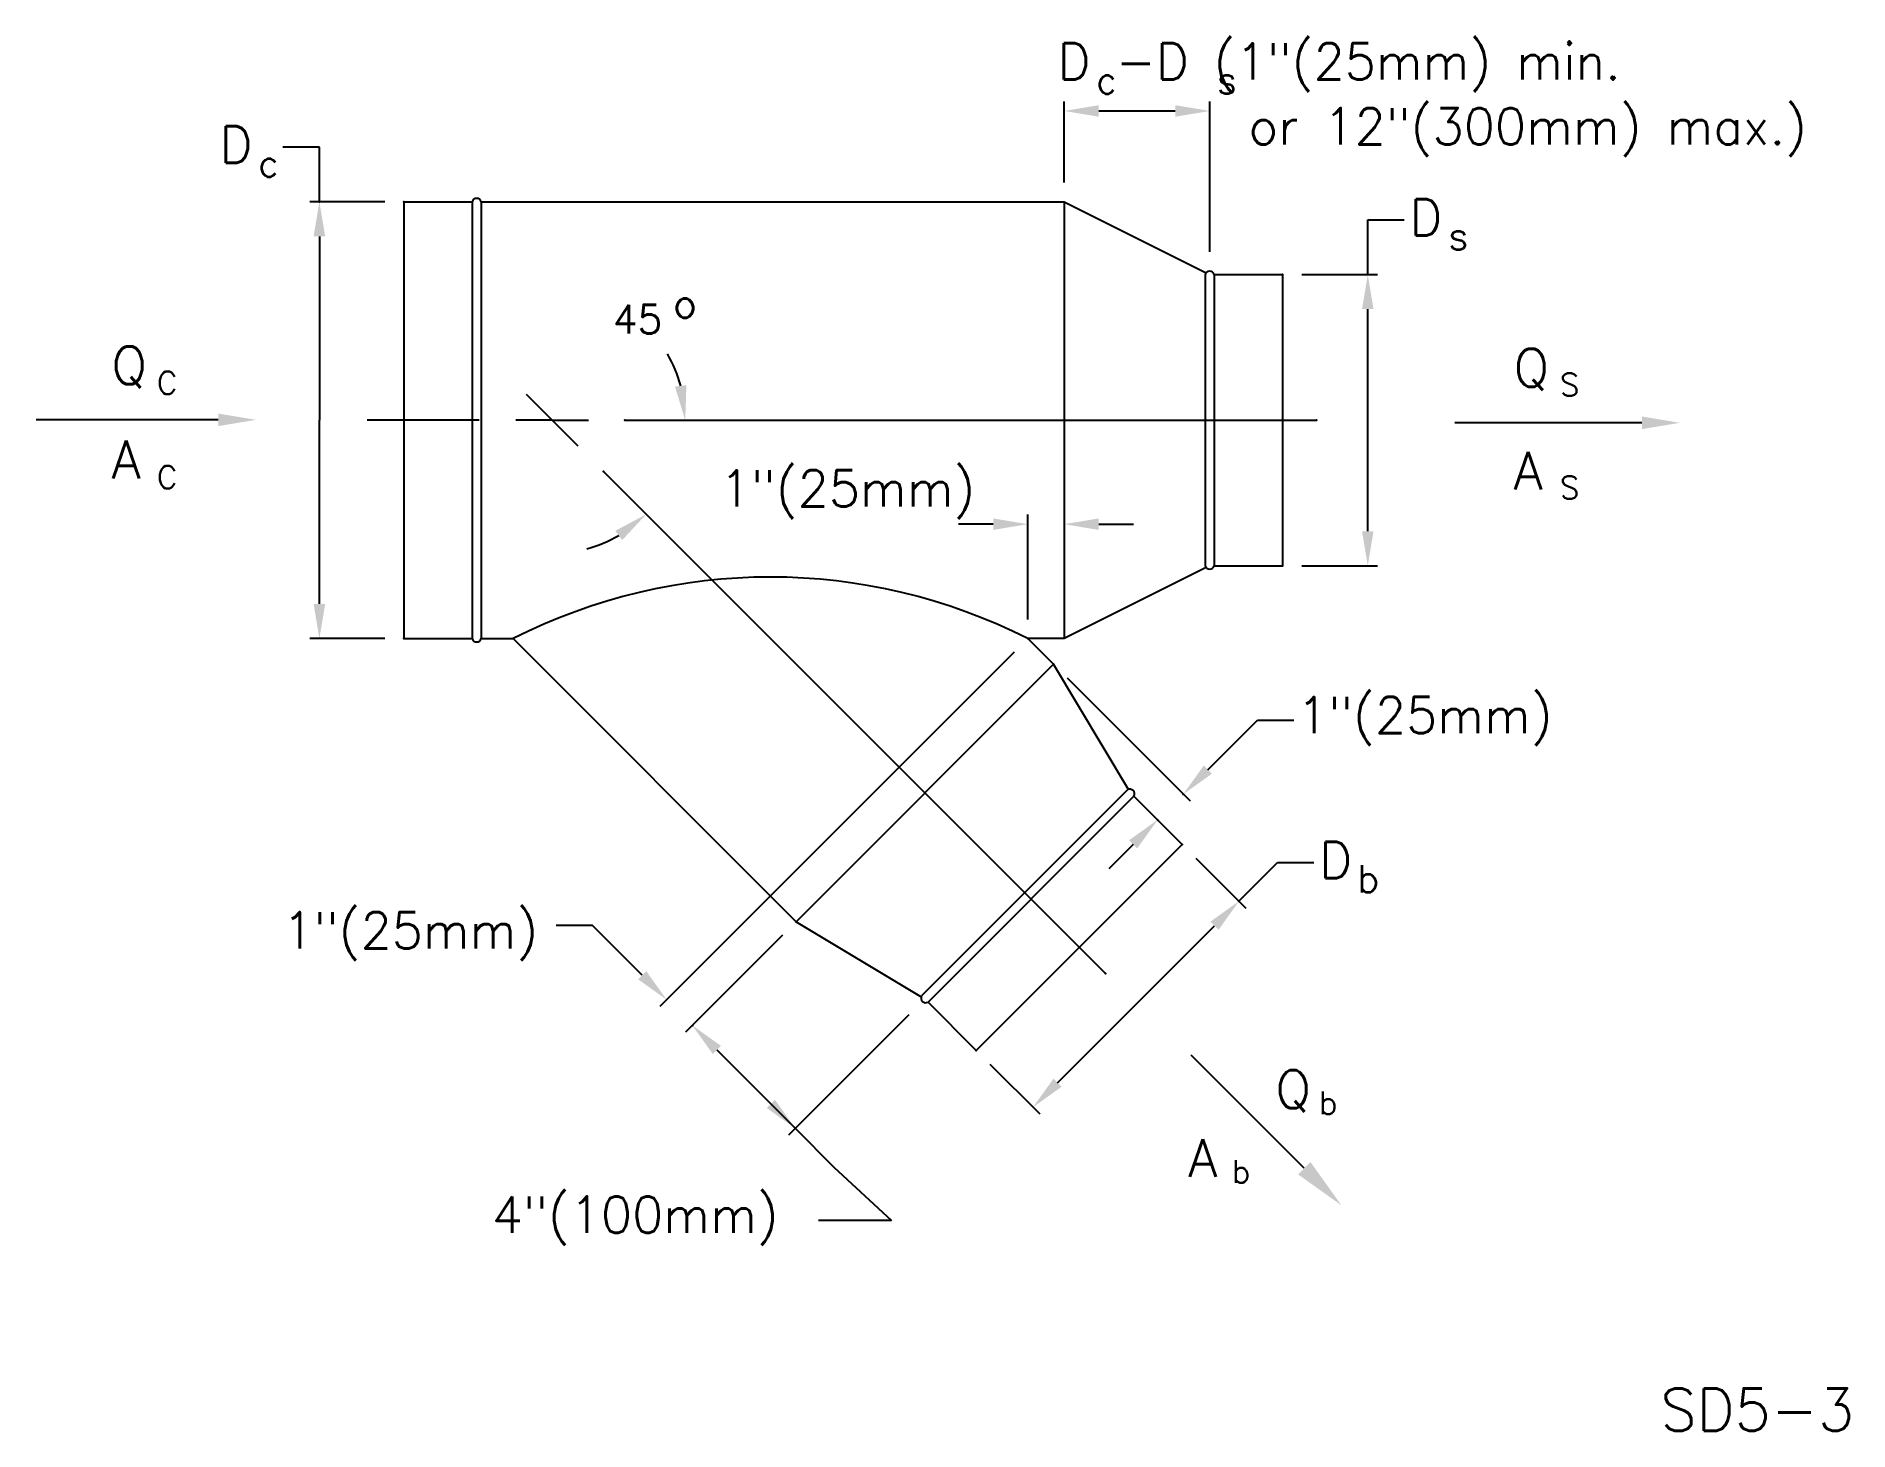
# Model space of a CAD drawing. Extents: x 1.08 to 10.52, y 0.95 to 8.21.
import ezdxf
from ezdxf.enums import TextEntityAlignment as Align

# ---------------------------------------------------------------- set-up
doc = ezdxf.new("R2010")
doc.units = 0
doc.header["$LTSCALE"] = 4
doc.header["$MEASUREMENT"] = 0
doc.layers.get('0').update_dxf_attribs({"linetype": 'CONTINUOUS'})
doc.layers.get('Defpoints').update_dxf_attribs({"linetype": 'CONTINUOUS'})
doc.layers.add('ALT', color=7, linetype='CONTINUOUS')
doc.layers.add('NUMBER', color=7, linetype='CONTINUOUS')
doc.styles.add('ROMANS', font='romans')
doc.dimstyles.get("Standard").update_dxf_attribs({"dimtxt": 0.18, "dimasz": 0.18, "dimexe": 0.18, "dimexo": 0.0625, "dimgap": 0.09, "dimtad": 0, "dimtih": 1, "dimtoh": 1, "dimdec": 4, "dimzin": 0, "dimdsep": 46, "dimtxsty": 'Standard', "dimcen": 0.09, "dimadec": 0, "dimazin": 0, "dimtfac": 1, "dimtdec": 4, "dimtofl": 0, "dimtmove": 0, "dimatfit": 3, "dimfxl": 0, "dimtolj": 1, "dimtzin": 0, "dimarcsym": 0})

# ---------------------------------------------------------------- blocks, each defined once
blk = doc.blocks.new('*D5')
at = {"layer": 'ALT', "color": 0, "lineweight": -2}
for p, q in [((6.4329, 7.445), (6.4329, 7.8675)), ((7.1906, 7.0839), (7.1906, 7.8675)), ((6.6129, 7.8175), (7.0106, 7.8175))]:
    blk.add_line(p, q, dxfattribs=at)
at = {"layer": 'ALT', "color": 0}
for points in [[(6.6129, 7.8475), (6.6129, 7.7875), (6.4329, 7.8175)], [(7.0106, 7.8475), (7.0106, 7.7875), (7.1906, 7.8175)]]:
    blk.add_solid(points, dxfattribs=at)
at = {"layer": 'Defpoints', "color": 0}
for p in [(7.1906, 7.8175), (6.4329, 7.345), (7.1906, 6.9839)]:
    blk.add_point(p, dxfattribs=at)
at = {"layer": 'ALT', "color": 0, "insert": (6.8117, 7.9975), "char_height": 0.18, "attachment_point": 5}
blk.add_mtext('\\A1;  ', dxfattribs=at)
blk = doc.blocks.new('*D4')
at = {"layer": 'ALT', "color": 0, "lineweight": -2}
for p, q in [((6.0635, 5.6673), (5.8835, 5.6673)), ((6.2435, 5.1719), (6.2435, 5.7173)), ((6.4329, 5.6832), (6.4329, 5.6173)), ((6.6129, 5.6673), (6.7929, 5.6673))]:
    blk.add_line(p, q, dxfattribs=at)
at = {"layer": 'ALT', "color": 0}
for points in [[(6.0635, 5.6973), (6.0635, 5.6373), (6.2435, 5.6673)], [(6.6129, 5.6973), (6.6129, 5.6373), (6.4329, 5.6673)]]:
    blk.add_solid(points, dxfattribs=at)
at = {"layer": 'Defpoints', "color": 0}
for p in [(6.4329, 5.7832), (6.2435, 5.6673), (6.2435, 5.0719)]:
    blk.add_point(p, dxfattribs=at)
at = {"layer": 'ALT', "color": 0, "insert": (6.3382, 6.1223), "char_height": 0.18, "attachment_point": 5}
blk.add_mtext('\\A1;  ', dxfattribs=at)
blk = doc.blocks.new('*D3')
at = {"layer": 'ALT', "color": 0, "lineweight": -2}
for p, q in [((4.9672, 3.5278), (4.4627, 3.0232)), ((5.6244, 3.1134), (4.9984, 2.4874)), ((4.6253, 2.9313), (4.9065, 2.6501))]:
    blk.add_line(p, q, dxfattribs=at)
at = {"layer": 'ALT', "color": 0}
for points in [[(4.6465, 2.9525), (4.6041, 2.9101), (4.498, 3.0586)], [(4.9277, 2.6713), (4.8853, 2.6288), (5.0338, 2.5228)]]:
    blk.add_solid(points, dxfattribs=at)
at = {"layer": 'Defpoints', "color": 0}
for p in [(5.038, 3.5985), (5.6951, 3.1841), (5.0338, 2.5228)]:
    blk.add_point(p, dxfattribs=at)
at = {"layer": 'ALT', "color": 0, "insert": (4.8932, 2.9179), "char_height": 0.18, "attachment_point": 5, "rotation": 315}
blk.add_mtext('\\A1;   ', dxfattribs=at)

msp = doc.modelspace()

# ---------------------------------------------------------------- linework, layer by layer
for p, q in [((2.55639, 7.62915), (2.36696, 7.62915)), ((2.55639, 7.34501), (2.55639, 7.62915)), ((2.99627, 7.34501), (2.99627, 5.07189)), ((2.99627, 7.34501), (3.35145, 7.34501)), ((3.35145, 7.34501), (3.35145, 5.07189)), ((3.39881, 7.34501), (3.39881, 5.07189)), ((3.39881, 7.34501), (6.43288, 7.34501)), ((6.43288, 7.34501), (6.43288, 5.07189)), ((6.43288, 7.34501), (7.172, 6.97545)), ((8.01312, 6.96616), (8.01312, 7.2503)), ((8.01312, 7.2503), (8.20255, 7.2503)), ((7.16691, 6.96616), (7.16691, 5.45074)), ((7.21427, 6.96616), (7.56945, 6.96616)), ((7.21427, 6.96616), (7.21427, 5.45074)), ((7.56945, 6.96616), (7.56945, 5.45074)), ((3.76744, 6.20845), (3.6335, 6.34239)), ((2.0296, 6.21018), (1.08267, 6.21018)), ((3.38859, 6.20845), (2.80501, 6.20845)), ((3.76744, 6.20845), (3.57802, 6.20845)), ((3.76744, 6.20845), (3.90139, 6.0745)), ((3.76744, 6.20845), (3.95687, 6.20845)), ((4.1463, 6.20845), (7.74544, 6.20845)), ((9.4403, 6.19482), (8.46641, 6.19482)), ((4.03533, 5.94056), (6.64726, 3.32863)), ((7.172, 5.44144), (6.43288, 5.07189)), ((7.21427, 5.45074), (7.56945, 5.45074)), ((2.99627, 5.07189), (3.35145, 5.07189)), ((3.39881, 5.07189), (3.56455, 5.07189)), ((5.03795, 3.59849), (3.56455, 5.07189)), ((6.43288, 5.07189), (6.24346, 5.07189)), ((6.3774, 4.93794), (6.24346, 5.07189)), ((6.3774, 4.93794), (5.03795, 3.59849)), ((6.76789, 4.28713), (6.3774, 4.93794)), ((6.76249, 4.28496), (5.69093, 3.2134)), ((6.79598, 4.25147), (5.72442, 3.17991)), ((7.04713, 4.00032), (6.79598, 4.25147)), ((7.04713, 4.00032), (5.97557, 2.92876)), ((7.34253, 3.70493), (7.54344, 3.90585)), ((7.54344, 3.90585), (7.73287, 3.90585)), ((5.03795, 3.59849), (5.68876, 3.208)), ((5.97557, 2.92876), (5.72442, 3.17991)), ((7.68266, 2.31577), (7.09402, 2.90433))]:
    msp.add_line(p, q)
at = {"color": 0, "linetype": 'ByBlock'}
for p, q in [((2.89627, 7.34501), (2.50639, 7.34501)), ((2.55639, 7.16501), (2.55639, 6.20845)), ((2.55639, 5.25189), (2.55639, 6.20845)), ((2.89627, 5.07189), (2.50639, 5.07189))]:
    msp.add_line(p, q, dxfattribs=at)
at = {"linetype": 'ByBlock'}
for p, q in [((7.66945, 6.96616), (8.06312, 6.96616)), ((8.01312, 5.63074), (8.01312, 6.78616)), ((7.66945, 5.45074), (8.06312, 5.45074)), ((6.84961, 4.19784), (6.88375, 4.1637)), ((7.11784, 3.92961), (7.37788, 3.66957)), ((6.39824, 2.76065), (7.21525, 3.57765)), ((6.04628, 2.85805), (6.30632, 2.59801))]:
    msp.add_line(p, q, dxfattribs=at)
for centre, radius, start, end in [((3.37513, 7.3381), 0.02466, 16.260205, 163.739795), ((7.19059, 6.95925), 0.02466, 16.260205, 163.739795), ((4.90401, 2.42967), 2.96234, 63.117642, 116.882358), ((7.19059, 5.45765), 0.02466, 196.260205, 343.739795), ((3.37513, 5.07879), 0.02466, 196.260205, 343.739795), ((6.77435, 4.26333), 0.02466, 331.260205, 118.739795), ((5.71256, 3.20154), 0.02466, 151.260205, 298.739795)]:
    msp.add_arc(centre, radius, start, end)
for start, end in [(14.925429, 29.850857), (285.149143, 300.074571)]:
    msp.add_arc((3.76744, 6.20845), 0.69294, start, end, dxfattribs=at)
at = {"color": 0, "linetype": 'ByBlock'}
for points in [[(2.58639, 7.16501), (2.52639, 7.16501), (2.55639, 7.34501)], [(2.58639, 5.25189), (2.52639, 5.25189), (2.55639, 5.07189)]]:
    msp.add_solid(points, dxfattribs=at)
at = {"linetype": 'ByBlock'}
for points in [[(8.04312, 6.78616), (7.98312, 6.78616), (8.01312, 6.96616)], [(4.40726, 6.38303), (4.46675, 6.39082), (4.46039, 6.20845)], [(4.09642, 5.63258), (4.13297, 5.58501), (4.25743, 5.71846)], [(8.04312, 5.63074), (7.98312, 5.63074), (8.01312, 5.45074)], [(7.23646, 3.55643), (7.19403, 3.59886), (7.34253, 3.70493)], [(6.41946, 2.73943), (6.37703, 2.78186), (6.27096, 2.63337)]]:
    msp.add_solid(points, dxfattribs=at)
for points in [[(2.0296, 6.243), (2.0296, 6.17736), (2.2265, 6.21018)], [(9.4403, 6.22764), (9.4403, 6.162), (9.63721, 6.19482)], [(7.71481, 2.34792), (7.65051, 2.28362), (7.87554, 2.12289)]]:
    msp.add_solid(points)
at = {"layer": 'ALT', "linetype": 'ByBlock'}
for p, q in [((6.17275, 5.00118), (4.32872, 3.15715)), ((6.44811, 4.86723), (7.08841, 4.22693)), ((7.18033, 4.38957), (7.43882, 4.64805)), ((6.79183, 4.00106), (6.66455, 3.87378)), ((4.2368, 3.31978), (3.97831, 3.57827)), ((4.96724, 3.52778), (4.46267, 3.0232)), ((4.6253, 2.93128), (4.75258, 2.804)), ((4.75258, 2.804), (5.13442, 2.42216))]:
    msp.add_line(p, q, dxfattribs=at)
at = {"layer": 'ALT'}
for p, q in [((7.43882, 4.64805), (7.62824, 4.64805)), ((3.97831, 3.57827), (3.78889, 3.57827)), ((5.0338, 2.52278), (5.23472, 2.32186)), ((5.23472, 2.32186), (5.53375, 2.04443)), ((5.53375, 2.04443), (5.15366, 2.04443))]:
    msp.add_line(p, q, dxfattribs=at)
at = {"layer": 'ALT', "linetype": 'ByBlock'}
for points in [[(7.20155, 4.36835), (7.15912, 4.41078), (7.05306, 4.26229)], [(6.81304, 3.97985), (6.77062, 4.02228), (6.91911, 4.12834)], [(4.21558, 3.29857), (4.25801, 3.341), (4.36408, 3.1925)], [(4.60409, 2.91007), (4.64651, 2.95249), (4.49802, 3.05856)]]:
    msp.add_solid(points, dxfattribs=at)
at = {"layer": 'NUMBER', "color": 0, "linetype": 'ByBlock'}
msp.add_point((2.55639, 7.34501), dxfattribs=at)
at = {"layer": 'NUMBER', "linetype": 'ByBlock'}
for p in [(2.99627, 7.34501), (7.56945, 6.96616), (8.01312, 6.96616), (4.1463, 6.20845), (7.74544, 6.20845), (4.03533, 5.94056), (7.56945, 5.45074), (2.99627, 5.07189), (6.24346, 5.07189), (6.3774, 4.93794), (7.05306, 4.26229), (6.92032, 4.12713), (7.04713, 4.00032), (7.34253, 3.70493), (5.03795, 3.59849), (6.64726, 3.32863), (4.49802, 3.05856), (5.97557, 2.92876)]:
    msp.add_point(p, dxfattribs=at)

# ---------------------------------------------------------------- texts
at = {"style": 'ROMANS'}
for s, height, p in [('D', 0.18943, (2.0376, 7.54815)), ('D', 0.18943, (8.2303, 7.1693)), ('45', 0.15, (4.08412, 6.65914)), ('o', 0.15, (4.39823, 6.74133)), ('Q', 0.19687, (1.47411, 6.3958)), ('Q', 0.19687, (8.77162, 6.38272)), ('A', 0.19687, (1.47411, 5.90496)), ('A', 0.19687, (8.77162, 5.84728)), ('D', 0.18943, (7.76063, 3.82485)), ('Q', 0.19687, (7.53183, 2.62835)), ('A', 0.19687, (7.07864, 2.27085))]:
    msp.add_text(s, height=height, dxfattribs=at).set_placement(p)
for s, height, p in [('c', 0.14207, (2.29189, 7.54544)), ('s', 0.14207, (8.48459, 7.16659)), ('C', 0.11812, (1.76366, 6.4025)), ('S', 0.11812, (9.06351, 6.3935)), ('C', 0.11812, (1.76366, 5.91166)), ('S', 0.11812, (9.06351, 5.85807)), ('b', 0.14207, (8.01491, 3.82214)), ('b', 0.11812, (7.80774, 2.65548)), ('b', 0.11812, (7.35455, 2.29798))]:
    msp.add_text(s, height=height, dxfattribs=at).set_placement(p, align=Align.MIDDLE)
at = {"layer": 'ALT', "style": 'ROMANS'}
for s, p in [('D -D (1"(25mm) min.', (6.3995, 7.98082)), ('or 12"(300mm) max.)', (7.39246, 7.64313)), ('1"(25mm)', (7.64442, 4.5789)), ('4"(100mm)', (3.45356, 1.97925))]:
    msp.add_text(s, height=0.189427, dxfattribs=at).set_placement(p)
for s, p in [('c', (6.65379, 7.97811)), ('s', (7.27954, 7.97811))]:
    msp.add_text(s, height=0.14207, dxfattribs=at).set_placement(p, align=Align.MIDDLE)
for p in [(5.97107, 5.75879), (3.69596, 3.45938)]:
    msp.add_text('1"(25mm)', height=0.189427, dxfattribs=at).set_placement(p, align=Align.RIGHT)
at = {"layer": 'NUMBER', "style": 'ROMANS'}
msp.add_text('SD5-3', height=0.22, dxfattribs=at).set_placement((9.53594, 0.9496))

# ---------------------------------------------------------------- dimensions: what is measured, and where the dimension line sits
at = {"layer": 'ALT'}
for base, p1, p2, picture, middle in [((7.19059, 7.81754), (6.43288, 7.34501), (7.19059, 6.98391), '*D5', (6.81174, 7.99754)), ((6.24346, 5.66726), (6.43288, 5.78319), (6.24346, 5.07189), '*D4', (6.33817, 6.12226))]:
    dim = msp.add_linear_dim(base=base, p1=p1, p2=p2, text='  ', dimstyle='Standard', override={"dimexe": 0.05, "dimexo": 0.1, "dimtad": 1, "dimtih": 0, "dimtoh": 0, "dimtmove": 2}, dxfattribs=at)
    dim.commit()
    dim.dimension.update_dxf_attribs({"geometry": picture, "text_midpoint": middle})
dim = msp.add_linear_dim(base=(5.0338, 2.52278), p1=(5.03795, 3.59849), p2=(5.69512, 3.1841), angle=315, text='   ', dimstyle='Standard', override={"dimexe": 0.05, "dimexo": 0.1, "dimtad": 1, "dimtih": 0, "dimtoh": 0, "dimtmove": 2}, dxfattribs=at)
dim.commit()
dim.dimension.update_dxf_attribs({"geometry": '*D3', "text_midpoint": (4.89319, 2.91795)})

doc.saveas('drawing.dxf')
